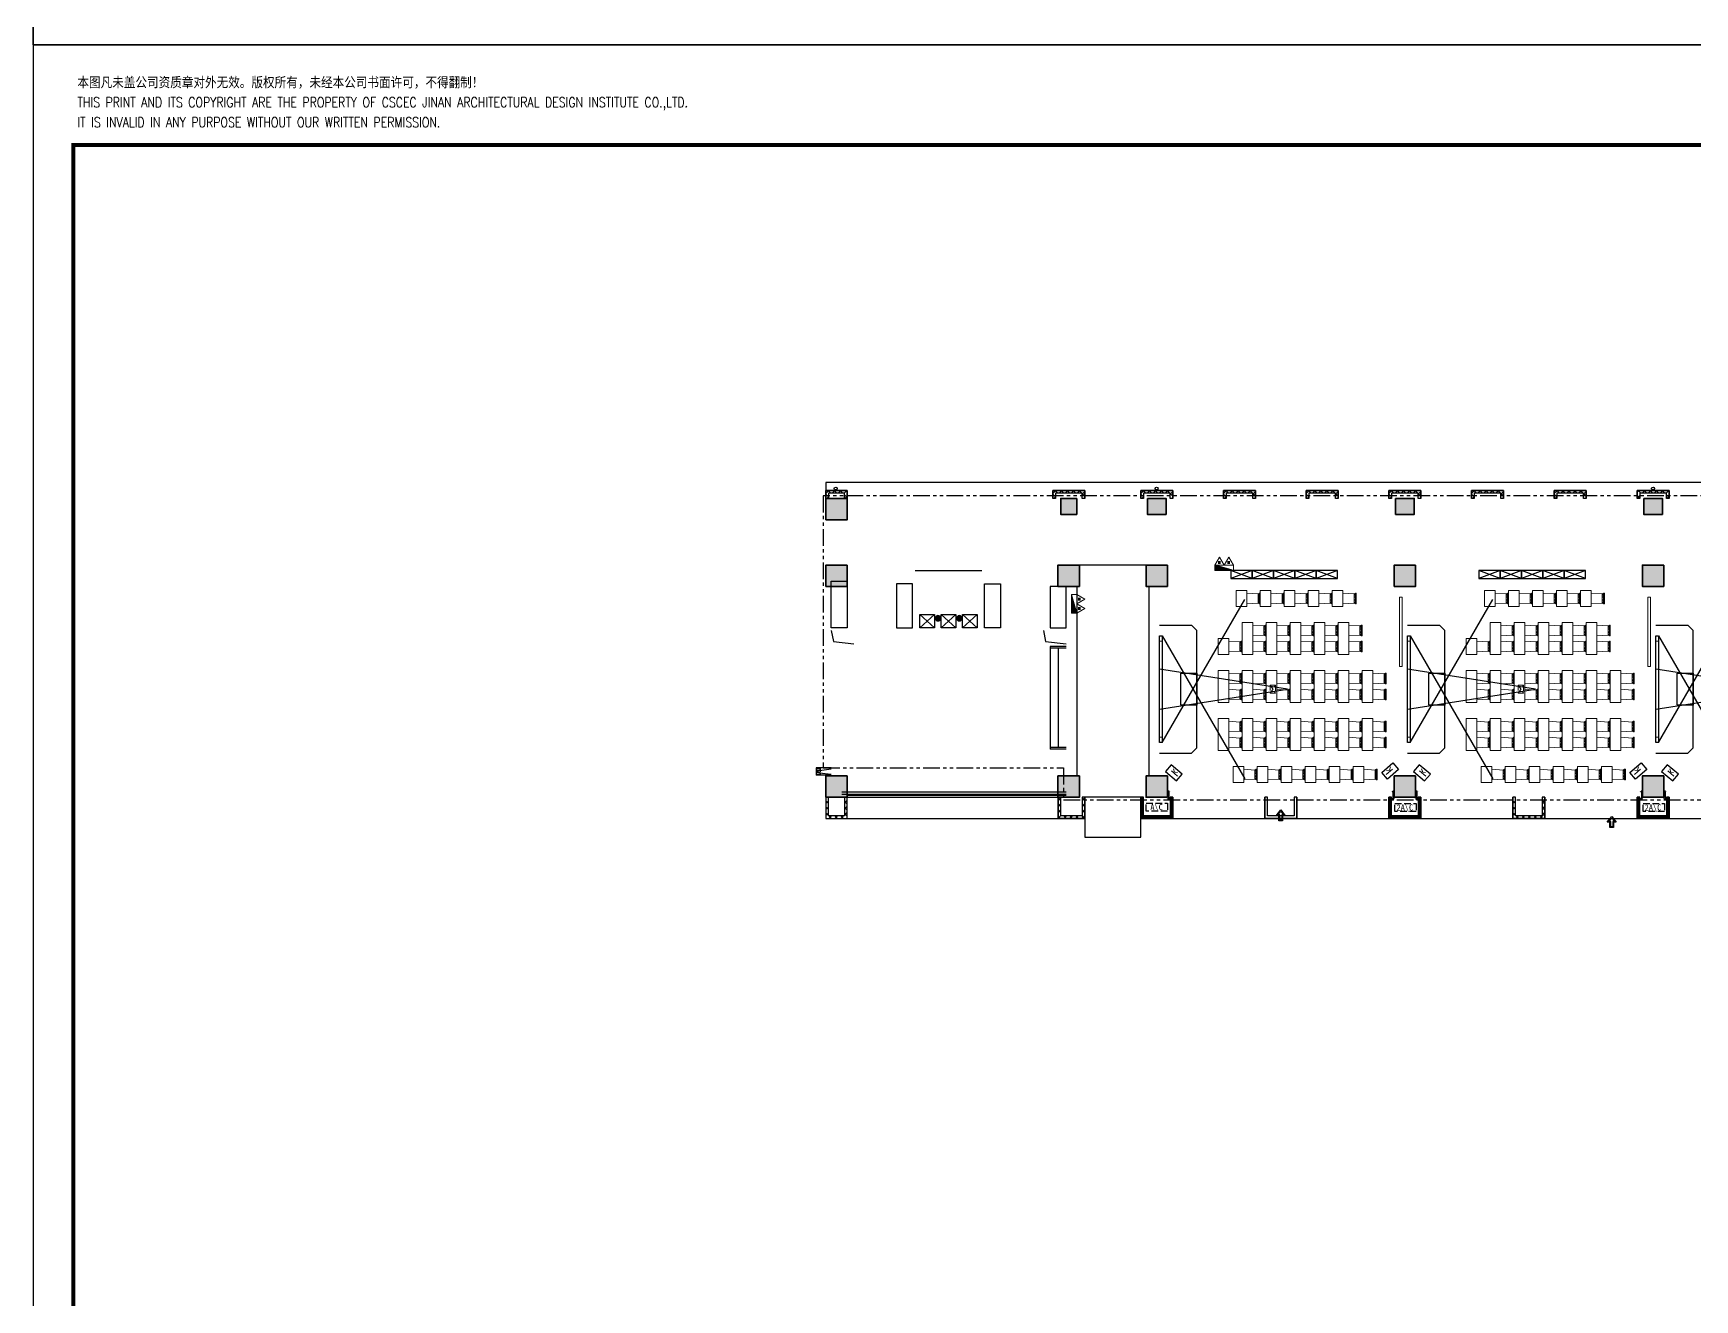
# Model space of a CAD drawing. Extents: x 196430 to 818205, y 904526 to 1974626.
# Drawn here: x 692055 to 754327, y 1749248 to 1796715 of the extents above; entities that cross this region are included whole.
import ezdxf

# ---------------------------------------------------------------- set-up
doc = ezdxf.new("R2010")
doc.units = 0
doc.header["$LTSCALE"] = 1000
doc.header["$MEASUREMENT"] = 0
for name, pattern in [('arch-1#教学楼$0$DASH', [0.35, 0.25, -0.1]), ('arch-1#教学楼$0$HIDDEN2', [4.7625, 3.175, -1.5875]), ('arch-1#教学楼$0$PHANTOM2', [1.25, 0.625, -0.125, 0.125, -0.125, 0.125, -0.125])]:
    doc.linetypes.add(name, pattern=pattern)
for name, color, linetype in [('arch', 8, 'Continuous'), ('arch-1#教学楼$0$0-消防', 8, 'Continuous'), ('arch-1#教学楼$0$_0', 8, 'Continuous'), ('arch-1#教学楼$0$A-FINI', 8, 'Continuous'), ('arch-1#教学楼$0$fur', 8, 'Continuous'), ('arch-1#教学楼$0$LATRINE', 8, 'Continuous'), ('arch-1#教学楼$0$line', 8, 'Continuous'), ('arch-1#教学楼$0$LVTRY', 8, 'Continuous'), ('arch-1#教学楼$0$O-洞口', 8, 'Continuous'), ('arch-1#教学楼$0$WALL_METAL', 8, 'Continuous'), ('arch-1#教学楼$0$WATER', 8, 'Continuous'), ('arch-1#教学楼$0$Z-电器', 8, 'Continuous'), ('arch-1#教学楼$0$保温', 8, 'Continuous'), ('arch-1#教学楼$0$挡烟垂壁', 8, 'Continuous'), ('arch-1#教学楼$0$条件', 8, 'Continuous'), ('arch-1#教学楼$0$柱填充', 8, 'Continuous'), ('arch-1#教学楼$0$栏杆', 8, 'Continuous'), ('arch-1#教学楼$0$污水标注', 8, 'Continuous'), ('arch-1#教学楼$0$空调', 8, 'Continuous'), ('arch-1#教学楼$0$窗台', 8, 'Continuous'), ('arch-1#教学楼$0$设备标注', 8, 'Continuous'), ('FRAME', 7, 'Continuous')]:
    doc.layers.add(name, color=color, linetype=linetype)
for name, color, linetype, lineweight in [('arch-1#教学楼$0$AC', 8, 'arch-1#教学楼$0$HIDDEN2', 25), ('arch-1#教学楼$0$HANDRAIL', 8, 'Continuous', 0), ('arch-1#教学楼$0$HV-fm', 8, 'Continuous', 18), ('arch-1#教学楼$0$PUB_TITLE', 8, 'Continuous', 25), ('arch-1#教学楼$0$WINDOW', 8, 'Continuous', 25), ('arch-1#教学楼$0$家具', 8, 'Continuous', 9), ('arch-1#教学楼$0$砼柱', 8, 'Continuous', 35), ('PUB_TITLE', 4, 'Continuous', 25)]:
    doc.layers.add(name, color=color, linetype=linetype, lineweight=lineweight)
doc.styles.add('arch-1#教学楼$0$_TCH_DYN', font='')
doc.styles.add('arch-1#教学楼$0$DIM_FONT', font='SIMPLEX.shx', dxfattribs={"width": 0.6})
doc.styles.add('arch-1#教学楼$0$Standard', font='gbenor.shx', dxfattribs={"bigfont": 'gbcbig.shx'})
doc.styles.add('FRAME-1', font='simhei.ttf')
doc.styles.add('FRAME-3', font='romans.shx', dxfattribs={"width": 0.7, "bigfont": 'hztxt.shx'})
doc.styles.get('arch-1#教学楼$0$_TCH_DYN').set_extended_font_data('SimSun')
doc.linetypes.add('arch-1#教学楼$0$XH_LINE', pattern='A,2,-0.2,["XH",arch-1#教学楼$0$Standard,S=0.15,R=0,X=-0.15,Y=-0.08],-0.15', length=2.35)

# ---------------------------------------------------------------- blocks, each defined once
blk = doc.blocks.new('arch-1#教学楼$0$A$C229B5E25')
at = {"layer": 'arch-1#教学楼$0$LATRINE'}
for points in [[(0, 2150), (0, 1600), (500, 1600), (500, 2150), (0, 2150)], [(500, 2150), (0, 1600)], [(0, 2150), (500, 1600)], [(0, 1350), (0, 800), (500, 800), (500, 1350), (0, 1350)], [(500, 1350), (0, 800)], [(0, 1350), (500, 800)], [(0, 550), (0, 0), (500, 0), (500, 550), (0, 550)], [(500, 550), (0, 0)], [(0, 550), (500, 0)]]:
    blk.add_lwpolyline(points, dxfattribs=at)
blk = doc.blocks.new('arch-1#教学楼$0$GPS_ws_dlpm')
for p, q in [((-100, 9), (-9, 100)), ((-93, -37), (37, 93)), ((-71, -71), (71, 71)), ((-35, -94), (94, 35)), ((11, -99), (99, -11))]:
    blk.add_line(p, q)
blk.add_circle((0, 0), 100)
blk = doc.blocks.new('arch-1#教学楼$0$kk')
for p, q in [((867740, -260999), (867665, -260999)), ((867740, -261257), (867665, -261257)), ((867703, -261309), (867703, -260947))]:
    blk.add_line(p, q)
at = {"const_width": 10}
for points in [[(867635, -260999), (867665, -260999), (867665, -261257), (867635, -261257)], [(867770, -260999), (867740, -260999), (867740, -261257), (867770, -261257)]]:
    blk.add_lwpolyline(points, dxfattribs=at)
blk = doc.blocks.new('arch-1#教学楼$0$wetwertyr')
at = {"layer": 'arch-1#教学楼$0$AC', "linetype": 'arch-1#教学楼$0$DASH'}
blk.add_lwpolyline([(7654325, 2471000), (7655125, 2471000), (7655125, 2470700), (7654325, 2470700)], close=True, dxfattribs=at)
at = {"layer": 'arch-1#教学楼$0$AC', "style": 'arch-1#教学楼$0$_TCH_DYN'}
blk.add_text('A\\C', height=227.8, dxfattribs=at).set_placement((7654485, 2470743))
blk = doc.blocks.new('arch-1#教学楼$0$zww1c')
at = {"layer": 'arch-1#教学楼$0$柱填充'}
h = blk.add_hatch(color=251, dxfattribs=at)
h.dxf.hatch_style = 1
h.paths.add_polyline_path([(5550663, 1144931), (5550663, 1144331), (5551263, 1144331), (5551263, 1144931)])
h.paths.add_polyline_path([(5548613, 1152911), (5548013, 1152911), (5548013, 1152311), (5548613, 1152311)])
h.paths.add_polyline_path([(5551263, 1152911), (5550663, 1152911), (5550663, 1152311), (5551263, 1152311)])
h.paths.add_polyline_path([(5554163, 1152911), (5553563, 1152911), (5553563, 1152311), (5554163, 1152311)])
h.paths.add_polyline_path([(5548613, 1161311), (5548013, 1161311), (5548013, 1160711), (5548613, 1160711)])
h.paths.add_polyline_path([(5551263, 1161311), (5550663, 1161311), (5550663, 1160711), (5551263, 1160711)])
h.paths.add_polyline_path([(5554163, 1161311), (5553563, 1161311), (5553563, 1160711), (5554163, 1160711)])
h.paths.add_polyline_path([(5542763, 1103611), (5542763, 1103011), (5543363, 1103011), (5543363, 1103611)])
h.paths.add_polyline_path([(5550663, 1103611), (5550663, 1103011), (5551263, 1103011), (5551263, 1103611)])
h.paths.add_polyline_path([(5553763, 1103611), (5553763, 1103011), (5554363, 1103011), (5554363, 1103611)])
h.paths.add_polyline_path([(5542763, 1108311), (5542763, 1107711), (5543463, 1107711), (5543463, 1108311)])
h.paths.add_polyline_path([(5550563, 1108311), (5550563, 1107711), (5551263, 1107711), (5551263, 1108311)])
h.paths.add_polyline_path([(5553763, 1108311), (5553763, 1107711), (5554363, 1107711), (5554363, 1108311)])
h.paths.add_polyline_path([(5557863, 1108311), (5557863, 1107711), (5558463, 1107711), (5558463, 1108311)])
h.paths.add_polyline_path([(5542763, 1116411), (5542763, 1115811), (5543463, 1115811), (5543463, 1116411)])
h.paths.add_polyline_path([(5550563, 1116411), (5550563, 1115811), (5551263, 1115811), (5551263, 1116411)])
h.paths.add_polyline_path([(5554363, 1116411), (5553763, 1116411), (5553763, 1115811), (5554363, 1115811)])
h.paths.add_polyline_path([(5558463, 1116411), (5557863, 1116411), (5557863, 1115811), (5558463, 1115811)])
h.paths.add_polyline_path([(5542763, 1120911), (5542763, 1120311), (5543463, 1120311), (5543463, 1120911)])
h.paths.add_polyline_path([(5550563, 1120911), (5550563, 1120311), (5551263, 1120311), (5551263, 1120911)])
h.paths.add_polyline_path([(5554363, 1120911), (5553763, 1120911), (5553763, 1120311), (5554363, 1120311)])
h.paths.add_polyline_path([(5558463, 1120911), (5557863, 1120911), (5557863, 1120311), (5558463, 1120311)])
h.paths.add_polyline_path([(5542763, 1128811), (5542763, 1128211), (5543463, 1128211), (5543463, 1128811)])
h.paths.add_polyline_path([(5550563, 1128811), (5550563, 1128211), (5551263, 1128211), (5551263, 1128811)])
h.paths.add_polyline_path([(5553763, 1128811), (5553763, 1128211), (5554363, 1128211), (5554363, 1128811)])
h.paths.add_polyline_path([(5557863, 1128811), (5557863, 1128211), (5558463, 1128211), (5558463, 1128811)])
h.paths.add_polyline_path([(5548663, 1129531), (5548063, 1129531), (5548063, 1128931), (5548663, 1128931)])
h.paths.add_polyline_path([(5555163, 1129531), (5554563, 1129531), (5554563, 1128931), (5555163, 1128931)])
h.paths.add_polyline_path([(5555163, 1134011), (5554463, 1134011), (5554463, 1133211), (5555163, 1133211)])
h.paths.add_polyline_path([(5551263, 1133911), (5550663, 1133911), (5550663, 1133211), (5551263, 1133211)])
h.paths.add_polyline_path([(5539913, 1134011), (5539213, 1134011), (5539213, 1133211), (5539913, 1133211)])
h.paths.add_polyline_path([(5543213, 1134011), (5542513, 1134011), (5542513, 1133211), (5543213, 1133211)])
h.paths.add_polyline_path([(5542513, 1144211), (5542513, 1143611), (5543213, 1143611), (5543213, 1144211)])
h.paths.add_polyline_path([(5543163, 1141711), (5542563, 1141711), (5542563, 1141011), (5543163, 1141011)])
h.paths.add_polyline_path([(5539213, 1144211), (5539213, 1143611), (5539913, 1143611), (5539913, 1144211)])
h.paths.add_polyline_path([(5539913, 1141711), (5539213, 1141711), (5539213, 1140911), (5539913, 1140911)])
h.paths.add_polyline_path([(5529913, 1144211), (5529913, 1143611), (5530613, 1143611), (5530613, 1144211)])
h.paths.add_polyline_path([(5530613, 1141711), (5529913, 1141711), (5529913, 1140911), (5530613, 1140911)])
h.paths.add_polyline_path([(5530613, 1134011), (5529913, 1134011), (5529913, 1133211), (5530613, 1133211)])
h.paths.add_polyline_path([(5551263, 1141711), (5550663, 1141711), (5550663, 1141011), (5551263, 1141011)])
h.paths.add_polyline_path([(5555163, 1141711), (5554463, 1141711), (5554463, 1140911), (5555163, 1140911)])
h.paths.add_polyline_path([(5550613, 1144211), (5550613, 1143611), (5551313, 1143611), (5551313, 1144211)])
h.paths.add_polyline_path([(5555163, 1144211), (5554563, 1144211), (5554563, 1143611), (5555163, 1143611)])
h.paths.add_polyline_path([(5520613, 1144211), (5520613, 1143611), (5521313, 1143611), (5521313, 1144211)])
h.paths.add_polyline_path([(5521313, 1141711), (5520613, 1141711), (5520613, 1140911), (5521313, 1140911)])
h.paths.add_polyline_path([(5521313, 1134011), (5520613, 1134011), (5520613, 1133211), (5521313, 1133211)])
h.paths.add_polyline_path([(5511313, 1144211), (5511313, 1143611), (5512013, 1143611), (5512013, 1144211)])
h.paths.add_polyline_path([(5512013, 1141711), (5511313, 1141711), (5511313, 1140911), (5512013, 1140911)])
h.paths.add_polyline_path([(5512013, 1134011), (5511313, 1134011), (5511313, 1133211), (5512013, 1133211)])
h.paths.add_polyline_path([(5502013, 1144211), (5502013, 1143611), (5502713, 1143611), (5502713, 1144211)])
h.paths.add_polyline_path([(5502713, 1141711), (5502013, 1141711), (5502013, 1140911), (5502713, 1140911)])
h.paths.add_polyline_path([(5502713, 1134011), (5502013, 1134011), (5502013, 1133211), (5502713, 1133211)])
h.paths.add_polyline_path([(5499664, 1133711), (5499163, 1133711), (5499163, 1133211), (5499664, 1133211)])
h.paths.add_polyline_path([(5496964, 1141711), (5496364, 1141711), (5496364, 1141111), (5496964, 1141111)])
h.paths.add_polyline_path([(5496964, 1133811), (5496364, 1133811), (5496364, 1133211), (5496964, 1133211)])
h.paths.add_polyline_path([(5493963, 1141711), (5493263, 1141711), (5493263, 1140911), (5493963, 1140911)])
h.paths.add_polyline_path([(5493263, 1144211), (5493263, 1143611), (5493963, 1143611), (5493963, 1144211)])
h.paths.add_polyline_path([(5494063, 1134011), (5493263, 1134011), (5493263, 1133211), (5494063, 1133211)])
h.paths.add_polyline_path([(5499763, 1125931), (5499163, 1125931), (5499163, 1125331), (5499763, 1125331)])
h.paths.add_polyline_path([(5502663, 1125931), (5502063, 1125931), (5502063, 1125331), (5502663, 1125331)])
h.paths.add_polyline_path([(5551263, 1173011), (5550663, 1173011), (5550663, 1172411), (5551263, 1172411)])
h.paths.add_polyline_path([(5554363, 1173011), (5553763, 1173011), (5553763, 1172411), (5554363, 1172411)])
h.paths.add_polyline_path([(5558464, 1173011), (5557864, 1173011), (5557864, 1172411), (5558464, 1172411)])
h.paths.add_polyline_path([(5543363, 1173011), (5542763, 1173011), (5542763, 1172411), (5543363, 1172411)])
h.paths.add_polyline_path([(5543363, 1179211), (5542763, 1179211), (5542763, 1178611), (5543363, 1178611)])
h.paths.add_polyline_path([(5551263, 1179211), (5550663, 1179211), (5550663, 1178611), (5551263, 1178611)])
h.paths.add_polyline_path([(5554363, 1179411), (5553763, 1179411), (5553763, 1178811), (5554363, 1178811)])
h.paths.add_polyline_path([(5558464, 1179411), (5557864, 1179411), (5557864, 1178811), (5558464, 1178811)])
h.paths.add_polyline_path([(5543363, 1185211), (5542763, 1185211), (5542763, 1184611), (5543363, 1184611)])
h.paths.add_polyline_path([(5551263, 1185411), (5550663, 1185411), (5550663, 1184811), (5551263, 1184811)])
h.paths.add_polyline_path([(5558464, 1185411), (5557864, 1185411), (5557864, 1184811), (5558464, 1184811)])
h.paths.add_polyline_path([(5543263, 1191211), (5542463, 1191211), (5542463, 1190411), (5543263, 1190411)])
h.paths.add_polyline_path([(5543263, 1199111), (5542463, 1199111), (5542463, 1198311), (5543263, 1198311)])
h.paths.add_polyline_path([(5547113, 1199111), (5546413, 1199111), (5546413, 1198311), (5547113, 1198311)])
h.paths.add_polyline_path([(5546463, 1201611), (5546463, 1201011), (5547063, 1201011), (5547063, 1201611)])
h.paths.add_polyline_path([(5542513, 1201611), (5542513, 1201011), (5543213, 1201011), (5543213, 1201611)])
h.paths.add_polyline_path([(5556663, 1199111), (5555963, 1199111), (5555963, 1198311), (5556663, 1198311)])
h.paths.add_polyline_path([(5556663, 1201611), (5555963, 1201611), (5555963, 1200811), (5556663, 1200811)])
h.paths.add_polyline_path([(5556663, 1191011), (5556063, 1191011), (5556063, 1190411), (5556663, 1190411)])
h.paths.add_polyline_path([(5558464, 1191011), (5557864, 1191011), (5557864, 1190411), (5558464, 1190411)])
h.paths.add_polyline_path([(5551263, 1191011), (5550663, 1191011), (5550663, 1190411), (5551263, 1190411)])
h.paths.add_polyline_path([(5547113, 1191211), (5546413, 1191211), (5546413, 1190411), (5547113, 1190411)])
h.paths.add_polyline_path([(5533213, 1201611), (5533213, 1201011), (5533913, 1201011), (5533913, 1201611)])
h.paths.add_polyline_path([(5533963, 1199111), (5533163, 1199111), (5533163, 1198311), (5533963, 1198311)])
h.paths.add_polyline_path([(5533963, 1191211), (5533163, 1191211), (5533163, 1190411), (5533963, 1190411)])
h.paths.add_polyline_path([(5523913, 1201611), (5523913, 1201011), (5524613, 1201011), (5524613, 1201611)])
h.paths.add_polyline_path([(5524663, 1199111), (5523863, 1199111), (5523863, 1198311), (5524663, 1198311)])
h.paths.add_polyline_path([(5524663, 1191211), (5523863, 1191211), (5523863, 1190411), (5524663, 1190411)])
h.paths.add_polyline_path([(5514613, 1201611), (5514613, 1201011), (5515313, 1201011), (5515313, 1201611)])
h.paths.add_polyline_path([(5515363, 1199111), (5514563, 1199111), (5514563, 1198311), (5515363, 1198311)])
h.paths.add_polyline_path([(5515363, 1191211), (5514563, 1191211), (5514563, 1190411), (5515363, 1190411)])
h.paths.add_polyline_path([(5505313, 1201611), (5505313, 1201011), (5506013, 1201011), (5506013, 1201611)])
h.paths.add_polyline_path([(5506063, 1199111), (5505263, 1199111), (5505263, 1198311), (5506063, 1198311)])
h.paths.add_polyline_path([(5506063, 1191211), (5505263, 1191211), (5505263, 1190411), (5506063, 1190411)])
h.paths.add_polyline_path([(5502663, 1201611), (5502063, 1201611), (5502063, 1201011), (5502663, 1201011)])
h.paths.add_polyline_path([(5502763, 1199111), (5501963, 1199111), (5501963, 1198311), (5502763, 1198311)])
h.paths.add_polyline_path([(5502763, 1191211), (5501963, 1191211), (5501963, 1190411), (5502763, 1190411)])
h.paths.add_polyline_path([(5494063, 1199111), (5493263, 1199111), (5493263, 1198311), (5494063, 1198311)])
h.paths.add_polyline_path([(5494063, 1201611), (5493263, 1201611), (5493263, 1200811), (5494063, 1200811)])
h.paths.add_polyline_path([(5554363, 1185411), (5553763, 1185411), (5553763, 1184811), (5554363, 1184811)])
h.paths.add_polyline_path([(5494063, 1191211), (5493263, 1191211), (5493263, 1190411), (5494063, 1190411)])
h.paths.add_polyline_path([(5494063, 1089911), (5493263, 1089911), (5493263, 1089111), (5494063, 1089111)])
h.paths.add_polyline_path([(5494063, 1092611), (5493263, 1092611), (5493263, 1091811), (5494063, 1091811)])
h.paths.add_polyline_path([(5499763, 1092611), (5499163, 1092611), (5499163, 1092011), (5499763, 1092011)])
h.paths.add_polyline_path([(5502663, 1092611), (5502063, 1092611), (5502063, 1092011), (5502663, 1092011)])
h.paths.add_polyline_path([(5505313, 1092611), (5505313, 1092011), (5506013, 1092011), (5506013, 1092611)])
h.paths.add_polyline_path([(5502763, 1089911), (5501963, 1089911), (5501963, 1089111), (5502763, 1089111)])
h.paths.add_polyline_path([(5506063, 1089911), (5505263, 1089911), (5505263, 1089111), (5506063, 1089111)])
h.paths.add_polyline_path([(5506063, 1082211), (5505263, 1082211), (5505263, 1081411), (5506063, 1081411)])
h.paths.add_polyline_path([(5515363, 1082211), (5514563, 1082211), (5514563, 1081411), (5515363, 1081411)])
h.paths.add_polyline_path([(5514613, 1092611), (5514613, 1092011), (5515313, 1092011), (5515313, 1092611)])
h.paths.add_polyline_path([(5515363, 1089911), (5514563, 1089911), (5514563, 1089111), (5515363, 1089111)])
h.paths.add_polyline_path([(5523913, 1092611), (5523913, 1092011), (5524613, 1092011), (5524613, 1092611)])
h.paths.add_polyline_path([(5524663, 1089911), (5523863, 1089911), (5523863, 1089111), (5524663, 1089111)])
h.paths.add_polyline_path([(5524663, 1082211), (5523863, 1082211), (5523863, 1081411), (5524663, 1081411)])
h.paths.add_polyline_path([(5533213, 1092611), (5533213, 1092011), (5533913, 1092011), (5533913, 1092611)])
h.paths.add_polyline_path([(5533963, 1089911), (5533163, 1089911), (5533163, 1089111), (5533963, 1089111)])
h.paths.add_polyline_path([(5533963, 1082211), (5533163, 1082211), (5533163, 1081411), (5533963, 1081411)])
h.paths.add_polyline_path([(5542513, 1092611), (5542513, 1092011), (5543213, 1092011), (5543213, 1092611)])
h.paths.add_polyline_path([(5543163, 1089911), (5542563, 1089911), (5542563, 1089311), (5543163, 1089311)])
h.paths.add_polyline_path([(5542963, 1082011), (5542363, 1082011), (5542363, 1081411), (5542963, 1081411)])
h.paths.add_polyline_path([(5549063, 1081911), (5548563, 1081911), (5548563, 1081411), (5549063, 1081411)])
h.paths.add_polyline_path([(5548963, 1089911), (5548363, 1089911), (5548363, 1089311), (5548963, 1089311)])
h.paths.add_polyline_path([(5549063, 1084661), (5548313, 1084661), (5548313, 1083911), (5549063, 1083911)])
h.paths.add_polyline_path([(5548963, 1092611), (5548363, 1092611), (5548363, 1092011), (5548963, 1092011)])
h.paths.add_polyline_path([(5552564, 1084411), (5552064, 1084411), (5552064, 1083911), (5552564, 1083911)])
h.paths.add_polyline_path([(5554363, 1090111), (5553763, 1090111), (5553763, 1089511), (5554363, 1089511)])
h.paths.add_polyline_path([(5554363, 1081911), (5553863, 1081911), (5553863, 1081411), (5554363, 1081411)])
h.paths.add_polyline_path([(5558463, 1090461), (5557713, 1090461), (5557713, 1089711), (5558463, 1089711)])
h.paths.add_polyline_path([(5543363, 1097111), (5542763, 1097111), (5542763, 1096511), (5543363, 1096511)])
h.paths.add_polyline_path([(5551263, 1097111), (5550663, 1097111), (5550663, 1096511), (5551263, 1096511)])
h.paths.add_polyline_path([(5554363, 1097111), (5553763, 1097111), (5553763, 1096511), (5554363, 1096511)])
h.paths.add_polyline_path([(5558463, 1097011), (5557963, 1097011), (5557963, 1096511), (5558463, 1096511)])
h.paths.add_polyline_path([(5499763, 1100691), (5499163, 1100691), (5499163, 1100091), (5499763, 1100091)])
h.paths.add_polyline_path([(5502663, 1100691), (5502063, 1100691), (5502063, 1100091), (5502663, 1100091)])
h.paths.add_polyline_path([(5543363, 1102891), (5542763, 1102891), (5542763, 1102291), (5543363, 1102291)])
h.paths.add_polyline_path([(5551263, 1102891), (5550663, 1102891), (5550663, 1102291), (5551263, 1102291)])
h.paths.add_polyline_path([(5554363, 1102891), (5553763, 1102891), (5553763, 1102291), (5554363, 1102291)])
h.paths.add_polyline_path([(5558463, 1102891), (5557963, 1102891), (5557963, 1102391), (5558463, 1102391)])
h.paths.add_polyline_path([(5494063, 1082211), (5493263, 1082211), (5493263, 1081411), (5494063, 1081411)])
h.paths.add_polyline_path([(5502763, 1082211), (5501963, 1082211), (5501963, 1081411), (5502763, 1081411)])
h.paths.add_polyline_path([(5554363, 1092611), (5553763, 1092611), (5553763, 1092011), (5554363, 1092011)])
h.paths.add_polyline_path([(5499763, 1125211), (5499163, 1125211), (5499163, 1124611), (5499763, 1124611)])
h.paths.add_polyline_path([(5505363, 1116611), (5505963, 1116611), (5505963, 1117211), (5505363, 1117211)])
h.paths.add_polyline_path([(5499763, 1117211), (5499163, 1117211), (5499163, 1116611), (5499763, 1116611)])
h.paths.add_polyline_path([(5505363, 1108611), (5505963, 1108611), (5505963, 1109211), (5505363, 1109211)])
h.paths.add_polyline_path([(5499763, 1109211), (5499163, 1109211), (5499163, 1108611), (5499763, 1108611)])
h.paths.add_polyline_path([(5499763, 1101411), (5499163, 1101411), (5499163, 1100811), (5499763, 1100811)])
h.paths.add_polyline_path([(5502063, 1116611), (5502663, 1116611), (5502663, 1117211), (5502063, 1117211)])
h.paths.add_polyline_path([(5502063, 1108611), (5502663, 1108611), (5502663, 1109211), (5502063, 1109211)])
h.paths.add_polyline_path([(5502063, 1124611), (5502663, 1124611), (5502663, 1125211), (5502063, 1125211)])
h.paths.add_polyline_path([(5502063, 1100811), (5502663, 1100811), (5502663, 1101411), (5502063, 1101411)])
h.paths.add_polyline_path([(5551263, 1169291), (5550663, 1169291), (5550663, 1168691), (5551263, 1168691)])
h.paths.add_polyline_path([(5553563, 1144931), (5553563, 1144331), (5554163, 1144331), (5554163, 1144931)])
h.paths.add_polyline_path([(5554163, 1169291), (5553563, 1169291), (5553563, 1168691), (5554163, 1168691)])
at = {"layer": 'arch-1#教学楼$0$砼柱', "lineweight": 35}
for points in [[(5494063, 1201611), (5493263, 1201611), (5493263, 1200811), (5494063, 1200811)], [(5502663, 1201611), (5502063, 1201611), (5502063, 1201011), (5502663, 1201011)], [(5505313, 1201611), (5505313, 1201011), (5506013, 1201011), (5506013, 1201611)], [(5514613, 1201611), (5514613, 1201011), (5515313, 1201011), (5515313, 1201611)], [(5523913, 1201611), (5523913, 1201011), (5524613, 1201011), (5524613, 1201611)], [(5494063, 1199111), (5493263, 1199111), (5493263, 1198311), (5494063, 1198311)], [(5502763, 1199111), (5501963, 1199111), (5501963, 1198311), (5502763, 1198311)], [(5506063, 1199111), (5505263, 1199111), (5505263, 1198311), (5506063, 1198311)], [(5515363, 1199111), (5514563, 1199111), (5514563, 1198311), (5515363, 1198311)], [(5524663, 1199111), (5523863, 1199111), (5523863, 1198311), (5524663, 1198311)], [(5494063, 1191211), (5493263, 1191211), (5493263, 1190411), (5494063, 1190411)], [(5502763, 1191211), (5501963, 1191211), (5501963, 1190411), (5502763, 1190411)], [(5506063, 1191211), (5505263, 1191211), (5505263, 1190411), (5506063, 1190411)], [(5515363, 1191211), (5514563, 1191211), (5514563, 1190411), (5515363, 1190411)], [(5524663, 1191211), (5523863, 1191211), (5523863, 1190411), (5524663, 1190411)]]:
    blk.add_lwpolyline(points, close=True, dxfattribs=at)
blk = doc.blocks.new('arch-1#教学楼$0$$plan$00000303')
at = {"linetype": 'Continuous'}
for p, q in [((-197, 0), (-168, 418)), ((202, 0), (-197, 0)), ((-195, 500), (-195, 466)), ((-195, 500), (200, 500)), ((-195, 467), (-168, 416)), ((200, 466), (-195, 466)), ((-170, 418), (173, 418)), ((-153, 467), (-153, 417)), ((-125, 467), (-125, 417)), ((-66, 467), (-66, 417)), ((-45, 467), (-45, 417)), ((47, 467), (47, 417)), ((71, 467), (71, 417)), ((135, 467), (135, 417)), ((159, 467), (159, 417)), ((173, 417), (199, 467)), ((202, 0), (173, 418)), ((200, 500), (200, 466))]:
    blk.add_line(p, q, dxfattribs=at)
at = {"style": 'arch-1#教学楼$0$Standard', "width": 0.8, "flags": 9}
for tag in ['XSIZE', 'YSIZE']:
    blk.add_attdef(tag, (0, 0), '', height=0.5, dxfattribs=at)
blk = doc.blocks.new('arch-1#教学楼$0$few3t3t2')
at = {"layer": 'arch-1#教学楼$0$家具'}
blk.add_lwpolyline([(2575074, 638220), (2575474, 638220), (2575474, 637020), (2575074, 637020)], close=True, dxfattribs=at)
at = {"layer": 'arch-1#教学楼$0$家具', "rotation": 270}
for p in [(2575474, 637923), (2575474, 637323)]:
    blk.add_blockref('arch-1#教学楼$0$$plan$00000303', p, dxfattribs=at)
blk = doc.blocks.new('arch-1#教学楼$0$eeg')
at = {"layer": 'arch-1#教学楼$0$fur'}
blk.add_lwpolyline([(131554, 140917), (131854, 140917), (131854, 140117), (131554, 140117)], close=True, dxfattribs=at)
blk.add_lwpolyline([(131854, 140917), (131554, 140117), (131554, 140917), (131854, 140117)], dxfattribs=at)
blk = doc.blocks.new('arch-1#教学楼$0$ptss1')
at = {"layer": 'arch-1#教学楼$0$A-FINI'}
for p, q in [((5254532, 991690), (5257632, 997053)), ((5254432, 996090), (5255632, 996090)), ((5255632, 996090), (5255832, 995890)), ((5255832, 991490), (5255832, 995890)), ((5254532, 995690), (5257632, 990327)), ((5259234, 993690), (5254432, 994438)), ((5254432, 992938), (5259234, 993690)), ((5255632, 991290), (5255832, 991490)), ((5254432, 991290), (5255632, 991290))]:
    blk.add_line(p, q, dxfattribs=at)
for points in [[(5254432, 995690), (5254532, 995690), (5254532, 991690), (5254432, 991690)], [(5255232, 994290), (5255832, 994290), (5255832, 993090), (5255232, 993090)]]:
    blk.add_lwpolyline(points, close=True, dxfattribs=at)
at = {"layer": 'arch-1#教学楼$0$HANDRAIL'}
blk.add_line((5255832, 993092), (5255832, 994292), dxfattribs=at)
at = {"layer": 'arch-1#教学楼$0$家具'}
for p, q in [((5257311, 997390), (5257711, 997390)), ((5258211, 997390), (5258611, 997390)), ((5259111, 997390), (5259511, 997390)), ((5260011, 997390), (5260411, 997390)), ((5260911, 997390), (5261311, 997390)), ((5257032, 995590), (5256632, 995590))]:
    blk.add_line(p, q, dxfattribs=at)
at = {"layer": 'arch-1#教学楼$0$家具', "linetype": 'arch-1#教学楼$0$DASH', "ltscale": 0.8}
for p, q in [((5258583, 993840), (5258583, 993540)), ((5258583, 993840), (5258783, 993840)), ((5258583, 993840), (5258783, 993540)), ((5258583, 993540), (5258783, 993840)), ((5258583, 993540), (5258783, 993540)), ((5258783, 993840), (5258783, 993540))]:
    blk.add_line(p, q, dxfattribs=at)
at = {"layer": 'arch-1#教学楼$0$家具'}
for points in [[(5257711, 997390), (5257711, 996790), (5257311, 996790), (5257311, 997390)], [(5258611, 997390), (5258611, 996790), (5258211, 996790), (5258211, 997390)], [(5259511, 997390), (5259511, 996790), (5259111, 996790), (5259111, 997390)], [(5260411, 997390), (5260411, 996790), (5260011, 996790), (5260011, 997390)], [(5261311, 997390), (5261311, 996790), (5260911, 996790), (5260911, 997390)], [(5257032, 995590), (5257032, 994990), (5256632, 994990), (5256632, 995590)], [(5257596, 990790), (5257596, 990190), (5257196, 990190), (5257196, 990790), (5257596, 990790)], [(5258496, 990790), (5258496, 990190), (5258096, 990190), (5258096, 990790), (5258496, 990790)], [(5259396, 990790), (5259396, 990190), (5258996, 990190), (5258996, 990790), (5259396, 990790)], [(5260296, 990790), (5260296, 990190), (5259896, 990190), (5259896, 990790), (5260296, 990790)], [(5261196, 990790), (5261196, 990190), (5260796, 990190), (5260796, 990790), (5261196, 990790)], [(5262096, 990790), (5262096, 990190), (5261696, 990190), (5261696, 990790), (5262096, 990790)]]:
    blk.add_lwpolyline(points, dxfattribs=at)
for points in [[(5263432, 997140), (5263532, 997140), (5263532, 994540), (5263432, 994540)], [(5254432, 995490), (5254532, 995490), (5254532, 991890), (5254432, 991890)]]:
    blk.add_lwpolyline(points, close=True, dxfattribs=at)
at = {"layer": 'arch-1#教学楼$0$家具', "extrusion": (0, 0, -1), "zscale": -1}
for name, p, rotation in [('arch-1#教学楼$0$eeg', (-5116989, 866285), 90), ('arch-1#教学楼$0$eeg', (-5117789, 866285), 90), ('arch-1#教学楼$0$eeg', (-5118589, 866285), 90), ('arch-1#教学楼$0$eeg', (-5119389, 866285), 90), ('arch-1#教学楼$0$eeg', (-5120189, 866285), 90), ('arch-1#教学楼$0$few3t3t2', (-2681558, 1629610), 180), ('arch-1#教学楼$0$few3t3t2', (-2682458, 1629610), 180), ('arch-1#教学楼$0$few3t3t2', (-2683358, 1629610), 180), ('arch-1#教学楼$0$few3t3t2', (-2684258, 1629610), 180), ('arch-1#教学楼$0$few3t3t2', (-2685158, 1629610), 180), ('arch-1#教学楼$0$few3t3t2', (-2686058, 1629610), 180), ('arch-1#教学楼$0$few3t3t2', (-2686958, 1629610), 180)]:
    blk.add_blockref(name, p, dxfattribs=dict(at, rotation=rotation))
at = {"layer": 'arch-1#教学楼$0$家具', "rotation": 270}
for p in [(5257711, 997092), (5258611, 997092), (5259511, 997092), (5260411, 997092), (5261311, 997092), (5257032, 995293), (5257596, 990492), (5258496, 990492), (5259396, 990492), (5260296, 990492), (5261196, 990492), (5262096, 990492)]:
    blk.add_blockref('arch-1#教学楼$0$$plan$00000303', p, dxfattribs=at)
at = {"layer": 'arch-1#教学楼$0$家具'}
for p in [(2682458, 357969), (2683358, 357969), (2684258, 357969), (2685158, 357969), (2686058, 357969), (2681558, 356169), (2682458, 356169), (2683358, 356169), (2684258, 356169), (2685158, 356169), (2686058, 356169), (2686958, 356169)]:
    blk.add_blockref('arch-1#教学楼$0$few3t3t2', p, dxfattribs=at)
blk = doc.blocks.new('arch-1#教学楼$0$ysg222')
at = {"layer": 'arch-1#教学楼$0$设备标注'}
for centre in [(5275442, 279008), (5287470, 279008), (5306075, 279008)]:
    blk.add_circle(centre, 55, dxfattribs=at)
blk = doc.blocks.new('arch-1#教学楼$0$A$C41442FB6')
at = {"layer": 'arch-1#教学楼$0$Z-电器'}
blk.add_lwpolyline([(0, 550), (330, 550), (330, 0), (0, 0)], close=True, dxfattribs=at)
at = {"layer": 'arch-1#教学楼$0$Z-电器', "linetype": 'Continuous', "style": 'arch-1#教学楼$0$DIM_FONT', "width": 0.8}
blk.add_text('k', height=300, rotation=359.94546, dxfattribs=at).set_placement((123, 165))
blk = doc.blocks.new('arch-1#教学楼$0$WEQWESDA')
at = {"layer": 'arch-1#教学楼$0$HV-fm'}
h = blk.add_hatch(dxfattribs=at)
h.set_pattern_fill('ANSI31', angle=270, style=0)
h.set_pattern_definition([(315, (-693696.34586, 2541731.43045), (0.088388347648, 0.088388347648), [])])
edge = h.paths.add_edge_path()
edge.add_line((477846, 567113), (477846, 566912))
edge.add_line((477846, 566912), (478546, 566913))
edge.add_line((478546, 566913), (477846, 567113))
at = {"layer": 'arch-1#教学楼$0$HV-fm', "color": 7}
for p, q in [((477846, 567113), (477846, 566913)), ((477846, 567113), (478546, 566913)), ((478546, 567113), (477847, 567113)), ((478546, 567113), (478546, 566913))]:
    blk.add_line(p, q, dxfattribs=at)
at = {"layer": 'arch-1#教学楼$0$HV-fm', "color": 7, "linetype": 'arch-1#教学楼$0$XH_LINE', "ltscale": 1.5}
blk.add_lwpolyline([(478546, 566913), (477846, 566913)], dxfattribs=at)
blk = doc.blocks.new('arch-1#教学楼$0$37')
at = {"linetype": 'Continuous'}
for p, q in [((350, 606), (0, 0)), ((0, 0), (700, 0)), ((700, 0), (350, 606))]:
    blk.add_line(p, q, dxfattribs=at)
at = {"linetype": 'Continuous', "const_width": 210}
blk.add_lwpolyline([(455, 202), (245, 202)], dxfattribs=at)
blk = doc.blocks.new('arch-1#教学楼$0$WERWERSGFDFGFG')
at = {"layer": 'arch-1#教学楼$0$HV-fm', "color": 7, "linetype": 'arch-1#教学楼$0$XH_LINE', "ltscale": 1.5, "xscale": 0.5, "yscale": 0.5, "zscale": 0.5}
for p in [(477846, 567426), (478196, 567426)]:
    blk.add_blockref('arch-1#教学楼$0$37', p, dxfattribs=at)
blk = doc.blocks.new('arch-1#教学楼$0$xfs2')
at = {"layer": 'arch-1#教学楼$0$WINDOW'}
for name, p in [('arch-1#教学楼$0$WEQWESDA', (3989463, 168984)), ('arch-1#教学楼$0$WERWERSGFDFGFG', (3989464, 168670))]:
    blk.add_blockref(name, p, dxfattribs=at)
at = {"layer": 'arch-1#教学楼$0$WINDOW', "xscale": -1, "rotation": 270}
for name, p in [('arch-1#教学楼$0$WEQWESDA', (3895023, 256450)), ('arch-1#教学楼$0$WERWERSGFDFGFG', (3894709, 256451))]:
    blk.add_blockref(name, p, dxfattribs=at)
blk = doc.blocks.new('arch-1#教学楼$0$2AC')
at = {"layer": 'arch-1#教学楼$0$AC', "linetype": 'arch-1#教学楼$0$DASH'}
blk.add_lwpolyline([(5312920, 688661), (5313720, 688661), (5313720, 688361), (5312920, 688361)], close=True, dxfattribs=at)
at = {"layer": 'arch-1#教学楼$0$AC', "style": 'arch-1#教学楼$0$_TCH_DYN'}
blk.add_text('2A\\C', height=227.8, dxfattribs=at).set_placement((5312983, 688395))
blk = doc.blocks.new('arch-1#教学楼$0$wateroutlet')
at = {"layer": 'arch-1#教学楼$0$WATER'}
for p, q in [((917915, 751106), (917915, 751666)), ((918187, 751666), (917915, 751666)), ((917938, 751642), (917938, 751506)), ((917938, 751642), (918162, 751642)), ((918162, 751642), (918162, 751506)), ((918187, 751106), (918187, 751666)), ((917915, 751506), (917999, 751506)), ((918004, 751546), (917959, 751106)), ((918092, 751548), (918148, 751106)), ((918099, 751506), (918187, 751506))]:
    blk.add_line(p, q, dxfattribs=at)
blk.add_circle((918048, 751572), 55, dxfattribs=at)
blk.add_arc((918048, 751547), 44, 0.7795, 180.7795, dxfattribs=at)
blk = doc.blocks.new('arch-1#教学楼$0$平面标识')
at = {"layer": 'arch-1#教学楼$0$0-消防', "ltscale": 3}
blk.add_lwpolyline([(0, 422), (-168, 199), (-68, 199), (-68, 0), (68, 0), (68, 199), (168, 199), (0, 422)], dxfattribs=at)
blk.add_lwpolyline([(0, 372), (-108, 229), (-38, 229), (-38, 30), (38, 30), (38, 229), (108, 229)], close=True, dxfattribs=at)
blk = doc.blocks.new('arch-1#教学楼$0$xfjy')
at = {"layer": 'arch-1#教学楼$0$0-消防', "xscale": -1, "rotation": 359.9999999999931}
for p in [(5292123, 981525), (5304526, 981276)]:
    blk.add_blockref('arch-1#教学楼$0$平面标识', p, dxfattribs=at)
blk = doc.blocks.new('arch-1#教学楼')
at = {"layer": 'arch-1#教学楼$0$条件'}
h = blk.add_hatch(dxfattribs=at)
h.set_pattern_fill('ANSI37', color=256, scale=100)
h.set_pattern_definition([(45, (-1426100.5, -765998.04), (-112.2532015, 112.2532015), []), (135, (-1426100.5, -765998.04), (-112.2532015, -112.2532015), [])])
h.paths.add_polyline_path([(5275175, 818073), (5275075, 818073), (5275075, 818373), (5275875, 818373), (5275875, 818073), (5275775, 818073), (5275775, 818273), (5275175, 818273)])
h = blk.add_hatch(dxfattribs=at)
h.set_pattern_fill('ANSI37', color=256, scale=100)
h.set_pattern_definition([(45, (-1417600.5, -765998.04), (-112.2532015, 112.2532015), []), (135, (-1417600.5, -765998.04), (-112.2532015, -112.2532015), [])])
h.paths.add_polyline_path([(5283675, 818073), (5283575, 818073), (5283575, 818373), (5284775, 818373), (5284775, 818073), (5284675, 818073), (5284675, 818273), (5283675, 818273)])
h = blk.add_hatch(dxfattribs=at)
h.set_pattern_fill('ANSI37', color=256, scale=100)
h.set_pattern_definition([(45, (-1414300.5, -765998.04), (-112.2532015, 112.2532015), []), (135, (-1414300.5, -765998.04), (-112.2532015, -112.2532015), [])])
h.paths.add_polyline_path([(5286975, 818073), (5286875, 818073), (5286875, 818373), (5288075, 818373), (5288075, 818073), (5287975, 818073), (5287975, 818273), (5286975, 818273)])
h = blk.add_hatch(dxfattribs=at)
h.set_pattern_fill('ANSI37', color=256, scale=100)
h.set_pattern_definition([(45, (-1411200.5, -765998.03), (-112.2532015, 112.2532015), []), (135, (-1411200.5, -765998.03), (-112.2532015, -112.2532015), [])])
h.paths.add_polyline_path([(5290075, 818073), (5289975, 818073), (5289975, 818373), (5291175, 818373), (5291175, 818073), (5291075, 818073), (5291075, 818273), (5290075, 818273)])
h = blk.add_hatch(dxfattribs=at)
h.set_pattern_fill('ANSI37', color=256, scale=100)
h.set_pattern_definition([(45, (-1408100.5, -765998.03), (-112.2532015, 112.2532015), []), (135, (-1408100.5, -765998.03), (-112.2532015, -112.2532015), [])])
h.paths.add_polyline_path([(5293175, 818073), (5293075, 818073), (5293075, 818373), (5294275, 818373), (5294275, 818073), (5294175, 818073), (5294175, 818273), (5293175, 818273)])
h = blk.add_hatch(dxfattribs=at)
h.set_pattern_fill('ANSI37', color=256, scale=100)
h.set_pattern_definition([(45, (-1405000.5, -765998.04), (-112.2532015, 112.2532015), []), (135, (-1405000.5, -765998.04), (-112.2532015, -112.2532015), [])])
h.paths.add_polyline_path([(5296275, 818073), (5296175, 818073), (5296175, 818373), (5297375, 818373), (5297375, 818073), (5297275, 818073), (5297275, 818273), (5296275, 818273)])
h = blk.add_hatch(dxfattribs=at)
h.set_pattern_fill('ANSI37', color=256, scale=100)
h.set_pattern_definition([(45, (-1401900.5, -765998.04), (-112.2532015, 112.2532015), []), (135, (-1401900.5, -765998.04), (-112.2532015, -112.2532015), [])])
h.paths.add_polyline_path([(5299375, 818073), (5299275, 818073), (5299275, 818373), (5300475, 818373), (5300475, 818073), (5300375, 818073), (5300375, 818273), (5299375, 818273)])
h = blk.add_hatch(dxfattribs=at)
h.set_pattern_fill('ANSI37', color=256, scale=100)
h.set_pattern_definition([(45, (-1398800.5, -765998.03), (-112.2532015, 112.2532015), []), (135, (-1398800.5, -765998.03), (-112.2532015, -112.2532015), [])])
h.paths.add_polyline_path([(5302475, 818073), (5302375, 818073), (5302375, 818373), (5303575, 818373), (5303575, 818073), (5303475, 818073), (5303475, 818273), (5302475, 818273)])
h = blk.add_hatch(dxfattribs=at)
h.set_pattern_fill('ANSI37', color=256, scale=100)
h.set_pattern_definition([(45, (-1395750.5, -765998.03), (-112.2532015, 112.2532015), []), (135, (-1395750.5, -765998.03), (-112.2532015, -112.2532015), [])])
h.paths.add_polyline_path([(5305575, 818073), (5305475, 818073), (5305475, 818373), (5306675, 818373), (5306675, 818073), (5306575, 818073), (5306575, 818273), (5305575, 818273)])
h = blk.add_hatch(dxfattribs=at)
h.set_pattern_fill('ANSI37', color=256, scale=100)
h.set_pattern_definition([(45, (-1426600.5, -776998.04), (-112.2532015, 112.2532015), []), (135, (-1426600.5, -776998.04), (-112.2532015, -112.2532015), [])])
h.paths.add_polyline_path([(5275175, 806873), (5275075, 806873), (5275075, 806073), (5275875, 806073), (5275875, 806873), (5275775, 806873), (5275775, 806173), (5275175, 806173)])
h = blk.add_hatch(dxfattribs=at)
h.set_pattern_fill('ANSI37', color=256, scale=100)
h.set_pattern_definition([(45, (-1417350.5, -776998.04), (-112.2532015, 112.2532015), []), (135, (-1417350.5, -776998.04), (-112.2532015, -112.2532015), [])])
h.paths.add_polyline_path([(5283875, 806873), (5283775, 806873), (5283775, 806073), (5284775, 806073), (5284775, 806873), (5284675, 806873), (5284675, 806173), (5283875, 806173)])
h = blk.add_hatch(dxfattribs=at)
h.set_pattern_fill('ANSI37', color=256, scale=100)
h.set_pattern_definition([(45, (-1400400.5, -776998.04), (-112.2532015, 112.2532015), []), (135, (-1400400.5, -776998.04), (-112.2532015, -112.2532015), [])])
h.paths.add_polyline_path([(5300925, 806873), (5300825, 806873), (5300825, 806073), (5302025, 806073), (5302025, 806873), (5301925, 806873), (5301925, 806173), (5300925, 806173)])
for points in [[(5275875, 818073), (5275875, 818373), (5275075, 818373), (5275075, 818073)], [(5284775, 818073), (5284775, 818373), (5283575, 818373), (5283575, 818073)], [(5288075, 818073), (5288075, 818373), (5286875, 818373), (5286875, 818073)], [(5291175, 818073), (5291175, 818373), (5289975, 818373), (5289975, 818073)], [(5294275, 818073), (5294275, 818373), (5293075, 818373), (5293075, 818073)], [(5297375, 818073), (5297375, 818373), (5296175, 818373), (5296175, 818073)], [(5300475, 818073), (5300475, 818373), (5299275, 818373), (5299275, 818073)], [(5303575, 818073), (5303575, 818373), (5302375, 818373), (5302375, 818073)], [(5306675, 818073), (5306675, 818373), (5305475, 818373), (5305475, 818073)], [(5306575, 818073), (5306575, 818273), (5305575, 818273), (5305575, 818073)], [(5287175, 814773), (5287175, 807673)], [(5275275, 813123), (5275358, 812705), (5276125, 812623)], [(5283225, 813123), (5283308, 812705), (5284075, 812623)], [(5275675, 807073), (5284075, 807073)], [(5275875, 806873), (5284075, 806873)], [(5284775, 806873), (5284775, 806073), (5283775, 806073), (5283775, 806873)], [(5284675, 806873), (5284675, 806173), (5283875, 806173), (5283875, 806873)], [(5288075, 806873), (5288075, 806073), (5286875, 806073), (5286875, 806873)], [(5287975, 806873), (5287975, 806173), (5286975, 806173), (5286975, 806873)], [(5292725, 806873), (5292725, 806073), (5291525, 806073), (5291525, 806873)], [(5297375, 806873), (5297375, 806073), (5296175, 806073), (5296175, 806873)], [(5297275, 806873), (5297275, 806173), (5296275, 806173), (5296275, 806873)], [(5302025, 806873), (5302025, 806073), (5300825, 806073), (5300825, 806873)], [(5301925, 806873), (5301925, 806173), (5300925, 806173), (5300925, 806873)], [(5306675, 806873), (5306675, 806073), (5305475, 806073), (5305475, 806873)], [(5306575, 806873), (5306575, 806173), (5305575, 806173), (5305575, 806873)]]:
    blk.add_lwpolyline(points)
at = {"layer": 'arch-1#教学楼$0$_0'}
for points in [[(5284475, 814773), (5284475, 807673)], [(5284775, 806873), (5284775, 806073), (5284775, 806073), (5284775, 805373), (5286875, 805373), (5286875, 806073), (5286875, 806073), (5286875, 806873), (5284775, 806873)]]:
    blk.add_lwpolyline(points, dxfattribs=at)
at = {"layer": 'arch-1#教学楼$0$A-FINI'}
for points in [[(5328875, 818074), (5328875, 818673), (5275075, 818673), (5275075, 818173)], [(5275175, 806873), (5275075, 806873), (5275075, 806073), (5275875, 806073), (5275875, 806873), (5275775, 806873), (5275775, 806173), (5275175, 806173), (5275175, 806873)], [(5283875, 806873), (5283775, 806873), (5283775, 806073), (5284775, 806073), (5284775, 806873), (5284675, 806873), (5284675, 806173), (5283875, 806173), (5283875, 806873)], [(5286975, 806873), (5286875, 806873), (5286875, 806073), (5288075, 806073), (5288075, 806873), (5287975, 806873), (5287975, 806173), (5286975, 806173), (5286975, 806873)], [(5296275, 806873), (5296175, 806873), (5296175, 806073), (5297375, 806073), (5297375, 806873), (5297275, 806873), (5297275, 806173), (5296275, 806173), (5296275, 806873)], [(5275875, 806073), (5284775, 806073)], [(5286875, 806073), (5328475, 806073)]]:
    blk.add_lwpolyline(points, dxfattribs=at)
at = {"layer": 'arch-1#教学楼$0$LVTRY'}
for p, q in [((5283475, 812523), (5283475, 808673)), ((5284075, 812523), (5283475, 812523)), ((5284075, 812463), (5283475, 812463)), ((5283775, 812463), (5283775, 808733)), ((5284075, 808733), (5283475, 808733)), ((5284075, 808673), (5283475, 808673))]:
    blk.add_line(p, q, dxfattribs=at)
for points in [[(5275275, 813223), (5275275, 814973), (5275875, 814973), (5275875, 813223)], [(5278325, 813223), (5278325, 814873), (5277725, 814873), (5277725, 813223)], [(5281025, 813223), (5281025, 814873), (5281625, 814873), (5281625, 813223)], [(5284075, 813223), (5284075, 814773), (5283475, 814773), (5283475, 813223)]]:
    blk.add_lwpolyline(points, close=True, dxfattribs=at)
at = {"layer": 'arch-1#教学楼$0$PUB_TITLE'}
for points in [[(5245367, 1013418), (5371517, 1013418), (5371517, 835068), (5245367, 835068)], [(5245367, 656718), (5371517, 656718), (5371517, 835068), (5245367, 835068)]]:
    blk.add_lwpolyline(points, close=True, dxfattribs=at)
at = {"layer": 'arch-1#教学楼$0$WALL_METAL'}
for points in [[(5275175, 818073), (5275075, 818073), (5275075, 818373), (5275875, 818373), (5275875, 818073), (5275775, 818073), (5275775, 818273), (5275175, 818273), (5275175, 818073)], [(5283675, 818073), (5283575, 818073), (5283575, 818373), (5284775, 818373), (5284775, 818073), (5284675, 818073), (5284675, 818273), (5283675, 818273), (5283675, 818073)], [(5286975, 818073), (5286875, 818073), (5286875, 818373), (5288075, 818373), (5288075, 818073), (5287975, 818073), (5287975, 818273), (5286975, 818273), (5286975, 818073)], [(5290075, 818073), (5289975, 818073), (5289975, 818373), (5291175, 818373), (5291175, 818073), (5291075, 818073), (5291075, 818273), (5290075, 818273), (5290075, 818073)], [(5293175, 818073), (5293075, 818073), (5293075, 818373), (5294275, 818373), (5294275, 818073), (5294175, 818073), (5294175, 818273), (5293175, 818273), (5293175, 818073)], [(5296275, 818073), (5296175, 818073), (5296175, 818373), (5297375, 818373), (5297375, 818073), (5297275, 818073), (5297275, 818273), (5296275, 818273), (5296275, 818073)], [(5299375, 818073), (5299275, 818073), (5299275, 818373), (5300475, 818373), (5300475, 818073), (5300375, 818073), (5300375, 818273), (5299375, 818273), (5299375, 818073)], [(5302475, 818073), (5302375, 818073), (5302375, 818373), (5303575, 818373), (5303575, 818073), (5303475, 818073), (5303475, 818273), (5302475, 818273), (5302475, 818073)], [(5291625, 806873), (5291525, 806873), (5291525, 806073), (5292725, 806073), (5292725, 806873), (5292625, 806873), (5292625, 806173), (5291625, 806173), (5291625, 806873)], [(5300925, 806873), (5300825, 806873), (5300825, 806073), (5302025, 806073), (5302025, 806873), (5301925, 806873), (5301925, 806173), (5300925, 806173), (5300925, 806873)], [(5305575, 806873), (5305475, 806873), (5305475, 806073), (5306675, 806073), (5306675, 806873), (5306575, 806873), (5306575, 806173), (5305575, 806173), (5305575, 806873)]]:
    blk.add_lwpolyline(points, dxfattribs=at)
at = {"layer": 'arch-1#教学楼$0$WINDOW'}
blk.add_lwpolyline([(5278425, 815373), (5280925, 815373)], dxfattribs=at)
at = {"layer": 'arch-1#教学楼$0$WINDOW', "ltscale": 100}
for points in [[(5286940, 806873), (5286910, 806873), (5286910, 806108), (5288040, 806108), (5288040, 806873), (5288010, 806873), (5288010, 806138), (5286940, 806138)], [(5296240, 806873), (5296210, 806873), (5296210, 806108), (5297340, 806108), (5297340, 806873), (5297310, 806873), (5297310, 806138), (5296240, 806138)], [(5305540, 806873), (5305510, 806873), (5305510, 806108), (5306640, 806108), (5306640, 806873), (5306610, 806873), (5306610, 806138), (5305540, 806138)]]:
    blk.add_lwpolyline(points, close=True, dxfattribs=at)
at = {"layer": 'arch-1#教学楼$0$保温', "linetype": 'arch-1#教学楼$0$PHANTOM2'}
blk.add_lwpolyline([(5274975, 818173), (5274975, 807973), (5283975, 807973), (5283975, 806773), (5328375, 806773), (5328375, 801773), (5324475, 801773), (5324475, 788773), (5335875, 788773), (5335875, 795173), (5340375, 795173), (5340375, 807573), (5338575, 807573), (5338575, 818973), (5332375, 818973), (5332375, 817873), (5328975, 817873), (5328975, 818173)], close=True, dxfattribs=at)
at = {"layer": 'arch-1#教学楼$0$挡烟垂壁', "linetype": 'arch-1#教学楼$0$DASH', "const_width": 50}
blk.add_lwpolyline([(5287175, 815573), (5284475, 815573)], dxfattribs=at)
at = {"layer": 'arch-1#教学楼$0$栏杆', "color": 205}
for points in [[(5275675, 806993), (5284075, 806993)], [(5275875, 806953), (5284075, 806953)]]:
    blk.add_lwpolyline(points, dxfattribs=at)
at = {"layer": 'arch-1#教学楼$0$窗台'}
blk.add_lwpolyline([(5305575, 818073), (5305475, 818073), (5305475, 818373), (5306675, 818373), (5306675, 818073), (5306575, 818073), (5306575, 818273), (5305575, 818273), (5305575, 818073)], dxfattribs=at)
for name, p in [('arch-1#教学楼$0$zww1c', (-218189, -383538)), ('arch-1#教学楼$0$ptss1', (33142, -182767)), ('arch-1#教学楼$0$ptss1', (42442, -182767)), ('arch-1#教学楼$0$ptss1', (51742, -182767))]:
    blk.add_blockref(name, p)
at = {"xscale": -1, "rotation": 90}
blk.add_blockref('arch-1#教学楼$0$A$C229B5E25', (5280750, 813723), dxfattribs=at)
at = {"layer": 'arch-1#教学楼$0$_0'}
for name, p in [('arch-1#教学楼$0$ysg222', (0, 539437)), ('arch-1#教学楼$0$xfs2', (822339, 79477)), ('arch-1#教学楼$0$2AC', (-16520, 117981)), ('arch-1#教学楼$0$2AC', (-7220, 117981)), ('arch-1#教学楼$0$xfjy', (0, -175541))]:
    blk.add_blockref(name, p, dxfattribs=at)
at = {"layer": 'arch-1#教学楼$0$AC'}
blk.add_blockref('arch-1#教学楼$0$wetwertyr', (-2367250, -1664351), dxfattribs=at)
at = {"layer": 'arch-1#教学楼$0$line', "rotation": 89.99999999351662}
blk.add_blockref('arch-1#教学楼$0$wateroutlet', (6026381, -110214), dxfattribs=at)
at = {"layer": 'arch-1#教学楼$0$O-洞口', "lineweight": -3, "rotation": 179.9999131518769}
for p in [(6155615, 545815), (6164915, 545815), (6174215, 545815)]:
    blk.add_blockref('arch-1#教学楼$0$kk', p, dxfattribs=at)
at = {"layer": 'arch-1#教学楼$0$O-洞口', "lineweight": -3, "xscale": -1, "rotation": 180.0000868481231}
for p in [(4428635, 545815), (4437935, 545815)]:
    blk.add_blockref('arch-1#教学楼$0$kk', p, dxfattribs=at)
at = {"layer": 'arch-1#教学楼$0$污水标注', "xscale": -1}
for p in [(5279273, 813582, 0), (5280077, 813582, 0)]:
    blk.add_blockref('arch-1#教学楼$0$GPS_ws_dlpm', p, dxfattribs=at)
at = {"layer": 'arch-1#教学楼$0$空调', "xscale": -1, "rotation": 229.5771269215247}
for p in [(5287797, 807840), (5297096, 807840), (5306396, 807840)]:
    blk.add_blockref('arch-1#教学楼$0$A$C41442FB6', p, dxfattribs=at)
at = {"layer": 'arch-1#教学楼$0$空调', "rotation": 130.4228730784753}
for p in [(5296538, 807908), (5305838, 807908)]:
    blk.add_blockref('arch-1#教学楼$0$A$C41442FB6', p, dxfattribs=at)
blk = doc.blocks.new('A0')
at = {"layer": 'PUB_TITLE', "color": 0}
blk.add_lwpolyline([(432928, 416554), (559078, 416554), (559078, 594904), (432928, 594904)], close=True, dxfattribs=at)
at = {"layer": 'PUB_TITLE', "color": 0, "const_width": 150}
blk.add_lwpolyline([(434428, 418054), (557578, 418054), (557578, 591154), (434428, 591154)], close=True, dxfattribs=at)
at = {"layer": 'PUB_TITLE', "color": 0}
for s, style, width, p in [('本图凡未盖公司资质章对外无效。版权所有，未经本公司书面许可，不得翻制！', 'FRAME-1', 0.85, (434584, 593319)), ('THIS PRINT AND ITS COPYRIGHT ARE THE PROPERTY OF CSCEC JINAN ARCHITECTURAL DESIGN INSTITUTE CO.,LTD.', 'FRAME-3', 0.8, (434584, 592569)), ('IT IS INVALID IN ANY PURPOSE WITHOUT OUR WRITTEN PERMISSION.', 'FRAME-3', 0.8, (434584, 591819))]:
    blk.add_text(s, height=375, dxfattribs=dict(at, style=style, width=width)).set_placement(p)

msp = doc.modelspace()

# ---------------------------------------------------------------- block references
at = {"layer": 'arch'}
msp.add_blockref('arch-1#教学楼', (-4553312, 961208), dxfattribs=at)
at = {"layer": 'FRAME'}
for p in [(259127, 1379722), (259127, 1201372)]:
    msp.add_blockref('A0', p, dxfattribs=at)

doc.saveas('drawing.dxf')
